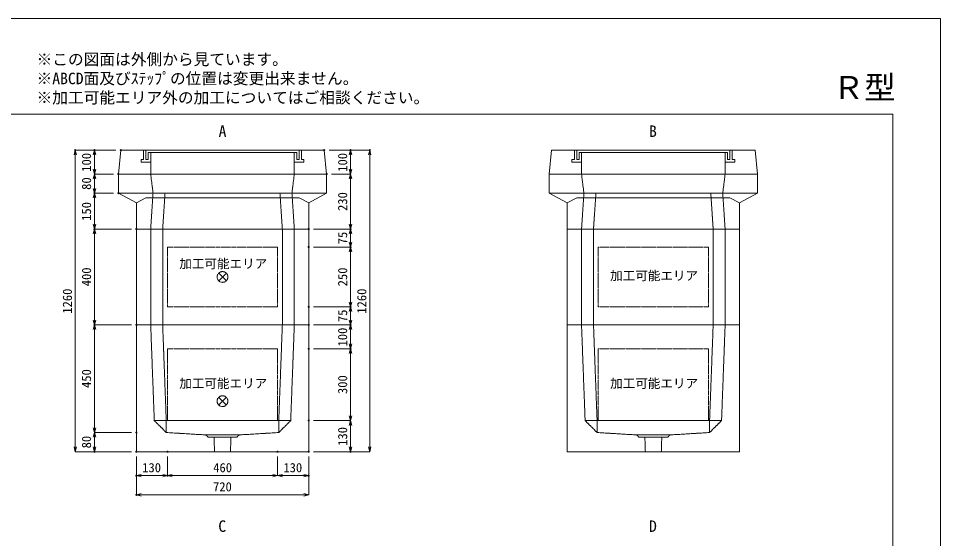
# Model space of a CAD drawing. Units: millimetres, scale not verified. Extents: x -2970 to 2970, y -2100 to 2100.
# Drawn here: x -883 to 2970, y -73 to 2100 of the extents above; entities that cross this region are included whole.
import ezdxf
from ezdxf.enums import TextEntityAlignment as Align

# ---------------------------------------------------------------- set-up
doc = ezdxf.new("R2010")
doc.units = ezdxf.units.MM
doc.header["$LTSCALE"] = 10
doc.header["$PDMODE"] = 32
doc.header["$PDSIZE"] = 5
doc.linetypes.add('LONG_DASHED1', pattern=[7, 6, -1])
doc.linetypes.add('LONG_DOUBLE_CHAIN', pattern=[21.8, 18, -1, 0.6, -0.6, 0.6, -1])
for name, color, linetype, lineweight in [('0-0_D-TTL', 7, 'Continuous', 9), ('0-1_Defpoints', 7, 'Continuous', 9), ('0-3_D-TTL-TXT', 7, 'Continuous', 9), ('0-4_D-STR-TXT', 7, 'Continuous', 9), ('0-5_D-STR-DIM', 3, 'Continuous', 9), ('0-6_0', 7, 'Continuous', 9), ('0-7_D-STR', 7, 'LONG_DASHED1', 9), ('0-9_D-STR-STR4', 134, 'LONG_DASHED1', 9), ('0-A_D-STR-STR5', 1, 'LONG_DOUBLE_CHAIN', 9)]:
    doc.layers.add(name, color=color, linetype=linetype, lineweight=lineweight)
doc.styles.add('ＭＳ ゴシック', font='')
doc.styles.get('ＭＳ ゴシック').set_extended_font_data('MS Gothic')

# ---------------------------------------------------------------- blocks, each defined once
blk = doc.blocks.new('A$C4DE05FD1')
at = {"layer": '0-0_D-TTL', "color": 134}
for p, q in [((2000, 38000), (57400, 38000)), ((57400, 38000), (57400, 2000))]:
    blk.add_line(p, q, dxfattribs=at)
at = {"layer": '0-1_Defpoints', "color": 134}
for p, q in [((0, 42000), (59400, 42000)), ((59400, 42000), (59400, 0))]:
    blk.add_line(p, q, dxfattribs=at)
at = {"layer": '0-3_D-TTL-TXT', "style": 'ＭＳ ゴシック'}
for s, p in [('※この図面は外側から見ています。', (21630.5, 39907.8)), ('※ABCD面及びｽﾃｯﾌﾟの位置は変更出来ません。', (21630.5, 39107.8)), ('※加工可能エリア外の加工についてはご相談ください。', (21630.5, 38307.8))]:
    blk.add_text(s, height=481.1, dxfattribs=at).set_placement(p, align=Align.BOTTOM_LEFT)
blk = doc.blocks.new('_Open30')
at = {"layer": '0-6_0'}
blk.add_line((0, 0), (-10, 0), dxfattribs=at)
blk.add_lwpolyline([(-10, 2.679), (0, 0), (-10, -2.679)], dxfattribs=at)
blk = doc.blocks.new('A$C31CA379A')
at = {"layer": '0-4_D-STR-TXT', "style": 'ＭＳ ゴシック'}
for s, p in [('A', (-162.9, -1095.3)), ('B', (17819.3, -1095.3)), ('C', (-175.7, -17595.3)), ('D', (17819.3, -17595.3))]:
    blk.add_text(s, height=481.1, dxfattribs=at).set_placement(p, align=Align.BOTTOM_LEFT)
blk = doc.blocks.new('A$C019679C0')
at = {"layer": '0-7_D-STR', "linetype": 'Continuous'}
for p, q in [((-4350, 0), (-4250, 1000)), ((4250, 1000), (-4250, 1000)), ((4350, 0), (4250, 1000)), ((-4350, 0), (4350, 0))]:
    blk.add_line(p, q, dxfattribs=at)
at = {"layer": '0-7_D-STR'}
for p, q in [((-3000, 0), (-3000, 900)), ((3000, 900), (3000, 0))]:
    blk.add_line(p, q, dxfattribs=at)
at = {"layer": '0-9_D-STR-STR4'}
for points in [[(-3300, 1000), (-3300, 600), (-3400, 600), (-3400, 500), (-3000, 500)], [(-3000, 900), (-3100, 900), (-3100, 600), (-3200, 600), (-3200, 1000)], [(-3000, 900), (3000, 900), (3100, 900)], [(3300, 1000), (3300, 600), (3400, 600), (3400, 500), (3000, 500)], [(3100, 900), (3100, 600), (3200, 600), (3200, 1000)]]:
    blk.add_lwpolyline(points, dxfattribs=at)
blk = doc.blocks.new('A$C6FC61387')
at = {"layer": '0-7_D-STR', "linetype": 'Continuous'}
for p, q in [((-4350, 2300), (4350, 2300)), ((-4350, 1500), (-4350, 2300)), ((4350, 2300), (4350, 1500)), ((-4350, 1500), (4350, 1500)), ((-3600, 1100), (-4350, 1500)), ((-3600, 1100), (-3200, 1300)), ((-3200, 1300), (3200, 1300)), ((3600, 1100), (3200, 1300)), ((3600, 1100), (4350, 1500)), ((-3600, 0), (-3600, 1100)), ((3600, 1100), (3600, 0)), ((-3600, 0), (3600, 0))]:
    blk.add_line(p, q, dxfattribs=at)
at = {"layer": '0-7_D-STR'}
for p, q in [((-3000, 2300), (-2900, 1500)), ((3000, 2300), (2900, 1500)), ((-2900, 1500), (-3000, 0)), ((-2400, 1500), (-2500, 0)), ((2400, 1500), (2500, 0)), ((2900, 1500), (3000, 0))]:
    blk.add_line(p, q, dxfattribs=at)
blk = doc.blocks.new('A$C2CAF1EE5')
at = {"layer": '0-7_D-STR', "linetype": 'Continuous'}
for p, q in [((-3600, -5300), (-3600, 0)), ((-3600, 0), (3600, 0)), ((3600, -5300), (3600, 0)), ((-3600, -5300), (3600, -5300))]:
    blk.add_line(p, q, dxfattribs=at)
at = {"layer": '0-7_D-STR'}
for p, q in [((-3000, 0), (-2850, -4000)), ((-2500, 0), (-2350, -4000)), ((2500, 0), (2350, -4000)), ((3000, 0), (2850, -4000)), ((-2350, -4500), (-2850, -4000)), ((-2850, -4000), (2850, -4000)), ((-2350, -4500), (-2350, -4000)), ((2350, -4500), (2850, -4000)), ((2350, -4500), (2350, -4000)), ((-2350, -4500), (-700, -4600)), ((700, -4600), (-700, -4600)), ((-600, -4690), (-700, -4600)), ((600, -4690), (700, -4600)), ((2350, -4500), (700, -4600)), ((600, -4690), (-600, -4690)), ((-333, -5300), (-352.5, -4690)), ((333, -5300), (352.5, -4690))]:
    blk.add_line(p, q, dxfattribs=at)
at = {"layer": '0-A_D-STR-STR5'}
for p, q in [((2300, -1000), (2300, -4000)), ((2300, -4000), (-2300, -4000))]:
    blk.add_line(p, q, dxfattribs=at)
blk.add_lwpolyline([(2300, -1000), (-2300, -1000), (-2300, -4000)], dxfattribs=at)
blk = doc.blocks.new('A$C21260565')
at = {"layer": '0-7_D-STR', "linetype": 'Continuous'}
for p, q in [((-3600, -4000), (-3600, 0)), ((3600, -4000), (-3600, -4000))]:
    blk.add_line(p, q, dxfattribs=at)
at = {"layer": '0-7_D-STR'}
for p, q in [((-3000, 0), (-3000, -4000)), ((-2500, 0), (-2500, -4000)), ((2500, 0), (2500, -4000)), ((3000, 0), (3000, -4000))]:
    blk.add_line(p, q, dxfattribs=at)
at = {"layer": '0-7_D-STR', "linetype": 'Continuous'}
blk.add_lwpolyline([(3600, -4000), (3600, 0), (-3600, 0)], dxfattribs=at)
at = {"layer": '0-A_D-STR-STR5'}
for points in [[(2300, -750), (2300, -3250), (-2300, -3250)], [(2300, -750), (-2300, -750), (-2300, -3250)]]:
    blk.add_lwpolyline(points, dxfattribs=at)
blk = doc.blocks.new('A$C1C640AAB')
at = {"layer": '0-A_D-STR-STR5'}
for p, q in [((-159.1, -159.1), (159.1, 159.1)), ((-159.1, 159.1), (159.1, -159.1))]:
    blk.add_line(p, q, dxfattribs=at)
blk.add_circle((0, 0), 225, dxfattribs=at)
blk = doc.blocks.new('A$C560dec94')
at = {"layer": '0-7_D-STR'}
blk.add_blockref('A$C21260565', (0, 0), dxfattribs=at)
at = {"layer": '0-A_D-STR-STR5'}
blk.add_blockref('A$C1C640AAB', (0, -2000), dxfattribs=at)
blk = doc.blocks.new('A$C2b3194ee')
at = {"layer": '0-7_D-STR'}
blk.add_blockref('A$C2CAF1EE5', (0, 0), dxfattribs=at)
at = {"layer": '0-A_D-STR-STR5'}
blk.add_blockref('A$C1C640AAB', (0, -3190), dxfattribs=at)

msp = doc.modelspace()

# ---------------------------------------------------------------- linework, layer by layer
at = {"layer": '0-1_Defpoints'}
for p in [(-645, 1550), (-565, 1550), (-455, 1550), (395, 1550), (505, 1550), (585, 1550), (-465, 1450), (405, 1450), (-565, 1370), (-465, 1370), (-565, 1220), (-390, 1220), (330, 1220), (330, 1220), (505, 1220), (330, 1145), (330, 1145), (505, 1145), (330, 895), (505, 895), (-565, 820), (-390, 820), (330, 820), (505, 820), (330, 720), (330, 720), (505, 720), (330, 420), (-390, 370), (-565, 290), (-390, 290), (-390, 290), (-390, 290), (-260, 290), (200, 290), (330, 290), (330, 290), (330, 290), (505, 290), (-390, 190), (-260, 190), (330, 190), (-390, 110)]:
    msp.add_point(p, dxfattribs=at)
at = {"layer": '0-5_D-STR-DIM'}
for p, q in [((-475, 1550), (-645, 1550)), ((-475, 1550), (-565, 1550)), ((415, 1550), (505, 1550)), ((415, 1550), (585, 1550)), ((-645, 310), (-645, 1530)), ((-565, 1470), (-565, 1530)), ((505, 1470), (505, 1530)), ((585, 310), (585, 1530)), ((-485, 1450), (-565, 1450)), ((-485, 1450), (-565, 1450)), ((-565, 1430), (-565, 1390)), ((425, 1450), (505, 1450)), ((425, 1450), (505, 1450)), ((505, 1430), (505, 1240)), ((-485, 1370), (-565, 1370)), ((-485, 1370), (-565, 1370)), ((-565, 1240), (-565, 1350)), ((-410, 1220), (-565, 1220)), ((-410, 1220), (-565, 1220)), ((-565, 840), (-565, 1200)), ((350, 1220), (505, 1220)), ((350, 1220), (505, 1220)), ((505, 1165), (505, 1200)), ((350, 1145), (505, 1145)), ((350, 1145), (505, 1145)), ((505, 915), (505, 1125)), ((350, 895), (505, 895)), ((350, 895), (505, 895)), ((505, 840), (505, 875)), ((-410, 820), (-565, 820)), ((-410, 820), (-565, 820)), ((350, 820), (505, 820)), ((350, 820), (505, 820)), ((-565, 390), (-565, 800)), ((505, 740), (505, 800)), ((350, 720), (505, 720)), ((350, 720), (505, 720)), ((505, 440), (505, 700)), ((350, 420), (505, 420)), ((350, 420), (505, 420)), ((505, 400), (505, 310)), ((-410, 370), (-565, 370)), ((-410, 370), (-565, 370)), ((-565, 350), (-565, 310)), ((-410, 290), (-645, 290)), ((-410, 290), (-565, 290)), ((-390, 270), (-390, 110)), ((-390, 270), (-390, 190)), ((-260, 270), (-260, 190)), ((-260, 270), (-260, 190)), ((200, 270), (200, 190)), ((200, 270), (200, 190)), ((330, 270), (330, 190)), ((330, 270), (330, 110)), ((350, 290), (505, 290)), ((350, 290), (585, 290)), ((-280, 190), (-370, 190)), ((180, 190), (-240, 190)), ((220, 190), (310, 190)), ((310, 110), (-370, 110))]:
    msp.add_line(p, q, dxfattribs=at)

# ---------------------------------------------------------------- block references
at = {"layer": '0-0_D-TTL', "xscale": 0.1, "yscale": 0.1}
msp.add_blockref('A$C4DE05FD1', (-2970, -2100), dxfattribs=at)
at = {"layer": '0-4_D-STR-TXT', "xscale": 0.1, "yscale": 0.1}
msp.add_blockref('A$C31CA379A', (-30, 1700), dxfattribs=at)
at = {"layer": '0-5_D-STR-DIM', "xscale": 2, "yscale": 2}
for p, rotation in [((-645, 1550), 90), ((-565, 1550), 90), ((505, 1550), 90), ((585, 1550), 90), ((-565, 1450), 270), ((505, 1450), 270), ((-565, 1450), 90), ((505, 1450), 90), ((-565, 1370), 270), ((-565, 1370), 90), ((-565, 1220), 270), ((505, 1220), 270), ((-565, 1220), 90), ((505, 1220), 90), ((505, 1145), 270), ((505, 1145), 90), ((505, 895), 270), ((505, 895), 90), ((-565, 820), 270), ((-565, 820), 90), ((505, 820), 270), ((505, 820), 90), ((505, 720), 270), ((505, 720), 90), ((505, 420), 270), ((-565, 370), 270), ((505, 420), 90), ((-565, 370), 90), ((-645, 290), 270), ((-565, 290), 270), ((505, 290), 270), ((585, 290), 270), ((-390, 190), 180), ((-260, 190), 180), ((200, 190), 180), ((-390, 110), 180)]:
    msp.add_blockref('_Open30', p, dxfattribs=dict(at, rotation=rotation))
for p in [(-260, 190), (200, 190), (330, 190), (330, 110)]:
    msp.add_blockref('_Open30', p, dxfattribs=at)
at = {"layer": '0-7_D-STR', "xscale": 0.1, "yscale": 0.1}
for name, p in [('A$C019679C0', (-30, 1450)), ('A$C019679C0', (1770, 1450)), ('A$C6FC61387', (-30, 1220)), ('A$C6FC61387', (1770, 1220)), ('A$C560dec94', (-30, 1220)), ('A$C21260565', (1770, 1220)), ('A$C2b3194ee', (-30, 820)), ('A$C2CAF1EE5', (1770, 820))]:
    msp.add_blockref(name, p, dxfattribs=at)

# ---------------------------------------------------------------- texts
at = {"layer": '0-3_D-TTL-TXT', "style": 'ＭＳ ゴシック'}
msp.add_text('Ｒ型', height=96.21, dxfattribs=at).set_placement((2519.74, 1734.55), align=Align.BOTTOM_LEFT)
at = {"layer": '0-5_D-STR-DIM', "style": 'ＭＳ ゴシック'}
for s, p in [('100', (-567.6, 1459.48)), ('100', (502.4, 1459.48)), ('80', (-567.6, 1383.9)), ('230', (502.4, 1295.8)), ('150', (-567.6, 1254.48)), ('75', (502.4, 1156.42)), ('400', (-567.6, 981.2)), ('250', (502.4, 980.8)), ('1260', (-647.6, 866.48)), ('1260', (582.4, 866.48)), ('75', (502.4, 831.42)), ('100', (502.4, 729.48)), ('450', (-567.6, 556.2)), ('300', (502.4, 530.9)), ('130', (502.4, 314.48)), ('80', (-567.6, 303.9))]:
    msp.add_text(s, height=38.49, rotation=90, dxfattribs=at).set_placement(p, align=Align.BOTTOM_LEFT)
for s, p in [('130', (-365.52, 192.6)), ('460', (-68.8, 192.6)), ('130', (224.48, 192.6)), ('720', (-69.6, 112.6))]:
    msp.add_text(s, height=38.49, dxfattribs=at).set_placement(p, align=Align.BOTTOM_LEFT)
at = {"layer": '0-A_D-STR-STR5', "style": 'ＭＳ ゴシック'}
for p in [(-210.48, 1044.75), (1589.52, 994.75), (-210.48, 544.7), (1589.52, 544.7)]:
    msp.add_text('加工可能エリア', height=38.49, dxfattribs=at).set_placement(p, align=Align.BOTTOM_LEFT)

doc.saveas('drawing.dxf')
